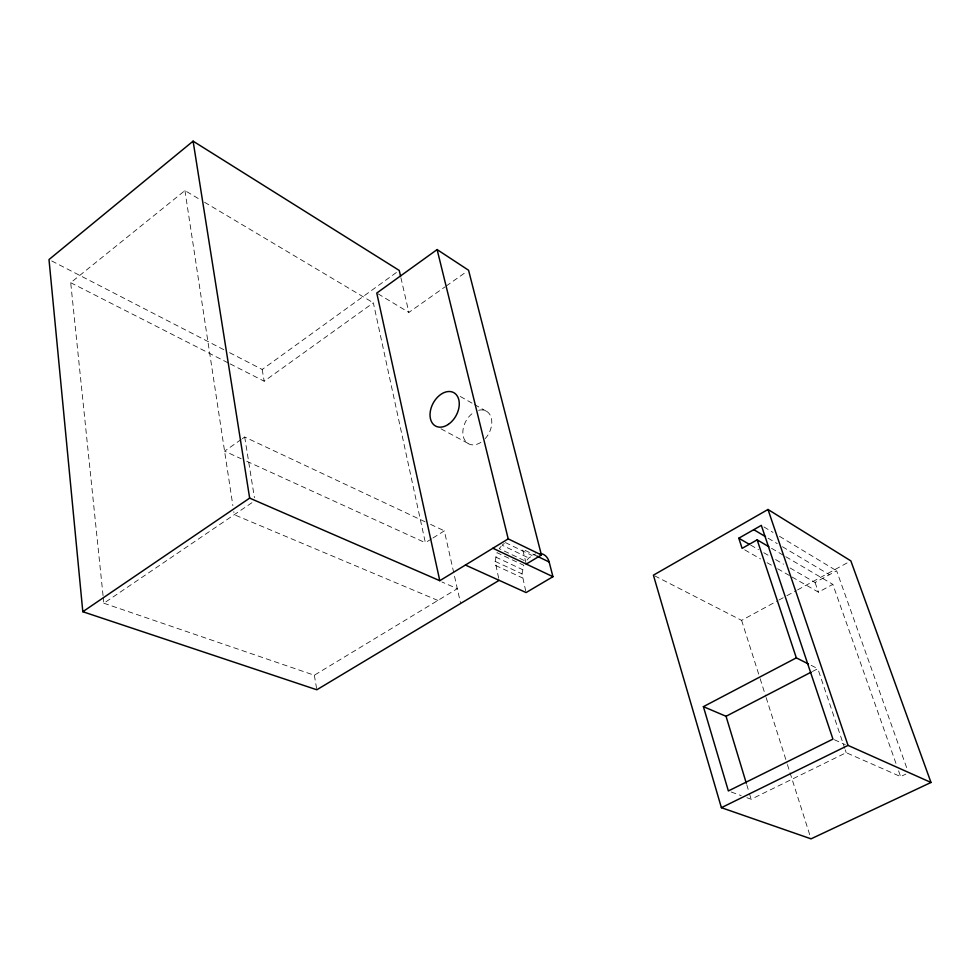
<?xml version="1.0" encoding="UTF-8"?>
<svg xmlns="http://www.w3.org/2000/svg" width="980" height="980" viewBox="0 0 980 980"><rect width="100%" height="100%" fill="white"/><g stroke="black" fill="none" stroke-linecap="round" stroke-linejoin="round"><path stroke-width="0.73" stroke-dasharray="4.9 3.68" d="M525.733 591.087L521.997 573.864L523.798 565.301L497.007 552.659L495.133 561.369L498.796 578.862M501.111 546.35L499.2 548.641L525.954 561.356L528.784 558L535.644 553.871M103.059 595.632L70.707 282.706L184.938 190.586L199.332 199.161M504.296 543.471L502.066 545.199L528.784 558M229.59 352.665L262.187 369.472L399.24 270.443M230.116 363.874L264.184 381.22L373.356 302.832L425.369 542.736L431.69 538.779M378.06 293.829L408.856 312.412L444.932 286.944M446.17 286.062L466.076 272.011M241.154 439.518L224.592 451.18L241.203 458.75M242.342 438.685L244.706 437.019L425.075 521.789M103.219 597.151L103.843 603.227L254.91 500.694M432.964 537.983L444.344 530.841L460.637 603.496M103.843 603.227L314.335 675.232L457.317 588.674L441.955 581.998M654.75 575.873L741.615 620.377L777.581 600.789M778.916 600.066L785.58 596.428M786.916 595.705L796.238 590.634M797.561 589.899L849.513 561.614M790.088 567.996L815.078 582.512L836.626 570.789L907.468 769.974M792.11 577.061L818.435 592.165L832.829 584.374L896.565 765.111M812.432 671.496L817.822 668.703L844.736 748.34M746.883 797.696L751.158 799.251L846.206 752.677L900.608 776.589L905.863 774.09M731.215 791.999L741.186 795.625M437.876 600.434L234.257 514.708L233.804 511.683M834.311 739.729L845.299 744.641M246.752 461.274L425.369 542.736M495.598 565.472L522.475 577.906M495.133 561.369L521.997 573.864M495.611 556.995L522.438 569.564M430.575 524.374L444.344 530.841M537.187 556.211L522.561 549.155L525.954 562.704M505.423 542.601L532.091 555.464M811.109 665.31L817.822 668.703M70.707 282.706L228.757 363.176M51.72 260.95L224.163 349.872M440.976 428.824L469.886 444.369M460.294 396.484L473.279 403.846M474.577 404.581L487.575 411.943M744.739 549.878L760.529 558.943M767.107 562.716L772.375 565.73M777.642 568.755L790.799 576.301M750.631 545.076L758.532 549.658M763.788 552.72L769.043 555.77M775.621 559.592L783.522 564.174M771.517 548.286L784.564 555.966M785.862 556.738L832.829 584.374M768.124 538.204L777.263 543.643M782.469 546.754L829.423 574.709M204.563 202.272L373.356 302.832M763.922 526.934L773.012 532.422M779.504 536.33L836.626 570.789M898.587 770.844L900.608 776.589M815.078 582.512L818.435 592.165M845.226 749.786L846.206 752.677M741.615 620.377L759.659 677.18M760.125 678.638L765.674 696.106M766.139 697.564L786.965 763.114M787.418 764.559L811.024 838.843M746.748 784.698L748.953 791.975M749.394 793.433L751.158 799.251M400.894 277.671L408.856 312.412M262.187 369.472L264.184 381.22M314.335 675.232L316.822 689.773M244.706 437.019L254.433 497.742M184.938 190.586L232.873 505.631M478.608 410.277A18.608 13.022 -61.5 0 1 491.372 418.362A18.608 13.022 -61.5 0 1 485.247 438.587M480.898 442.335A18.608 13.022 -61.5 0 1 463.295 436.541A18.608 13.022 -61.5 0 1 473.61 412.531"/><path stroke-width="1.47" d="M400.563 276.225L399.24 270.443L193.097 141.157L49 259.553L82.81 611.716L316.822 689.773L499.151 580.344M541.413 554.986L468.563 270.247L437.117 249.582L376.773 293.057L439.8 580.699L508.216 538.878L541.413 554.986L526.285 564.063M82.81 611.716L249.655 498.122L439.8 580.699M540.372 553.48A17.37 12.924 -64.6 0 1 549.155 561.993L552.941 576.693L526.101 592.557L465.414 565.043M768.002 509.478L653.403 575.174L721.39 807.679L811.024 838.843L931 782.469L850.848 560.879L768.002 509.478L848.031 745.388L931 782.469M768.908 546.754L757.16 539.845L742.105 548.371L738.798 538.204L761.325 525.366L832.939 739.116L728.373 790.958L703.395 706.654L796.336 657.862L808.427 663.962M703.395 706.654L726.045 716.282L811.085 672.194M721.39 807.679L848.031 745.388M492.891 548.249L552.941 576.693M537.187 556.211L549.155 561.993M738.798 538.204L749.32 544.317M753.779 529.666L765.515 536.66M757.16 539.845L796.336 657.862M726.045 716.282L746.307 783.24M437.117 249.582L508.216 538.878M193.097 141.157L249.655 498.122M448.301 424.401A19.024 13.046 -61.5 0 0 455.1 393.531A19.024 13.046 -61.5 0 0 430.563 410.093A19.024 13.046 -61.5 0 0 448.301 424.401"/></g></svg>
